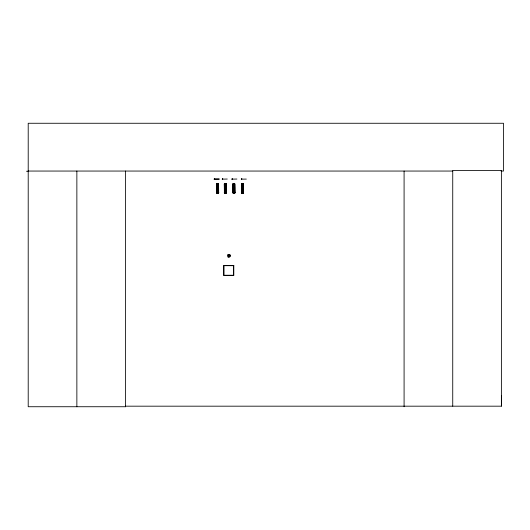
<?xml version="1.0" encoding="UTF-8"?>
<svg xmlns="http://www.w3.org/2000/svg" width="530" height="530" viewBox="0 0 530 530"><rect width="100%" height="100%" fill="white"/><g stroke="black" fill="none" stroke-linecap="round" stroke-linejoin="round"><path stroke-width="0.79" d="M501.022 171.051L503.5 171.051L503.5 123.265L28.209 123.265L28.209 406.735L125.584 406.735L125.517 406.179L501.387 406.179L501.459 395.93M228.847 256.745L229.887 256.01L229.159 254.97L228.119 255.698L228.847 256.745L228.98 255.997M229.159 254.97L229.026 255.712L229.583 255.168M228.423 256.546L228.914 255.964M228.158 256.162L228.867 255.904M229.139 255.804L229.848 255.546M234.041 192.589L233.843 192.927M219.228 179.041L214.133 179.094L219.175 179.094M222.222 179.147L227.264 179.041M231.915 179.147L236.897 179.041M241.289 179.147L246.331 179.094M232.875 183.91L234.823 183.883L234.923 193.033L232.975 193.059L232.915 183.91M216.763 184.838L218.453 184.818M224.428 184.838L226.118 184.818M233.014 184.838L234.704 184.818M241.594 184.838L243.283 184.818M216.77 185.454L218.459 185.44M224.435 185.454L226.124 185.44M233.021 185.454L234.71 185.44M241.6 185.454L243.29 185.44M216.777 186.388L218.466 186.368M224.448 186.388L226.138 186.368M233.028 186.388L234.717 186.368M241.614 186.388L243.303 186.368M216.783 187.209L218.473 187.189M224.455 187.209L226.144 187.189M233.034 187.209L234.724 187.189M241.62 187.209L243.31 187.189M216.797 188.137L218.486 188.117M224.462 188.137L226.151 188.117M233.048 188.137L234.737 188.117M241.634 188.137L243.316 188.117M216.843 192.118L218.532 192.105M224.508 192.118L226.197 192.105M233.094 192.118L234.783 192.105M216.565 192.456L218.817 192.43M241.673 192.118L243.363 192.105M224.23 192.456L226.482 192.43M232.816 192.383L235.068 192.364M225.488 192.536L225.336 192.933M232.816 192.456L235.068 192.43M241.395 192.383L243.648 192.364M241.395 192.456L243.648 192.43M216.724 193.059L218.671 193.033L218.565 183.883L216.624 183.91L216.763 193.059M26.5 171.25L28.209 171.243M28.209 171.051L452.739 171.051M228.119 255.698L228.861 255.831M229.145 255.877L229.887 256.01M228.311 255.274L228.894 255.765M229.112 255.95L229.695 256.434M228.695 255.01L228.953 255.718M229.053 255.99L229.311 256.699M243.29 183.883L243.376 193.033M243.151 183.883L243.244 193.033M243.038 183.883L243.177 193.033M242.965 183.883L243.045 193.033M242.813 183.883L242.919 193.039M242.044 183.903L242.104 193.052M241.932 183.903L241.998 193.052M241.793 183.903L241.925 193.052M241.68 183.91L241.819 193.059M241.587 183.91L241.667 193.059M234.816 183.883L234.883 193.033M234.605 183.883L234.79 193.033M234.498 183.883L234.657 193.033M234.452 183.883L234.479 193.033L234.346 183.883M234.24 183.883L234.333 193.039M233.425 183.903L233.558 193.052M233.332 183.903L233.452 193.052M233.207 183.903L233.339 193.052M233.14 183.903L233.193 193.059M233.001 183.91L233.12 193.059M226.124 183.883L226.211 193.033M226.191 193.033L226.019 183.883L226.078 193.033M225.78 183.883L225.899 193.033M225.866 193.033L225.687 183.883L225.747 193.039M225.621 193.039L225.104 193.046M224.886 183.903L224.985 193.052M224.872 183.903L224.939 193.052M224.766 183.903L224.846 193.052M224.76 193.052L224.554 183.903L224.614 193.059M224.329 183.91L224.521 193.059M218.44 183.883L218.539 193.033M218.353 183.883L218.406 193.033M218.247 183.883L218.3 193.033M218.128 183.883L218.194 193.033M218.022 183.883L218.082 193.039M217.956 193.039L217.439 193.046M217.214 183.903L217.273 193.052M217.068 183.903L217.201 193.052M216.989 183.903L217.055 193.052M216.843 183.91L216.975 193.059M216.77 183.91L216.849 193.059M501.387 406.179L501.387 170.501L452.739 170.501L452.739 406.179M404.085 171.051L404.085 406.735M125.511 171.051L125.511 406.735M76.863 171.051L76.863 406.735M217.273 187.574C217.75 188.998 218.373 186.547 217.273 187.574M224.939 187.574C225.416 188.998 226.045 186.547 224.939 187.574M233.525 187.574C234.002 188.998 234.624 186.547 233.525 187.574M242.104 187.574C242.581 188.998 243.21 186.547 242.104 187.574M227.92 254.691C226.476 261.21 234.558 253.744 227.92 254.691M226.244 183.883L224.289 183.91L224.395 193.059L226.343 193.033L226.237 183.883M243.409 183.883L241.455 183.91L241.554 193.059L243.508 193.033L243.409 183.883M214.67 178.895L214.213 179.074L214.67 178.895M222.759 178.895L222.302 179.074L222.759 178.895M232.398 178.895L231.941 179.074L232.398 178.895M241.826 178.895L241.369 179.074L241.826 178.895M233.803 265.404L223.673 265.404L223.673 275.534L233.803 275.534L233.803 265.404M233.518 265.682L223.952 265.682L223.952 275.255L233.518 275.255L233.518 265.682"/></g></svg>
